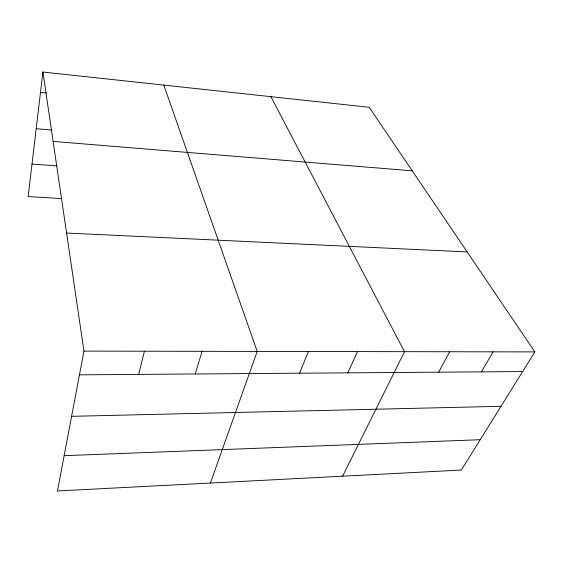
<?xml version="1.0" encoding="UTF-8"?>
<svg xmlns="http://www.w3.org/2000/svg" width="563" height="563" viewBox="0 0 563 563"><rect width="100%" height="100%" fill="white"/><g stroke="black" fill="none" stroke-linecap="round" stroke-linejoin="round"><path stroke-width="0.84" d="M42.908 72.029L83.957 351.108L57.454 490.971L461.35 470.049L534.85 351.91L369.229 107.287L42.908 72.029L28.15 196.564L61.761 198.591M138.674 374.402L144.409 351.221M195.234 373.987L202.096 351.319M210.393 483.047L257.207 351.418L163.77 85.09M299.607 373.213L308.39 351.509M347.843 372.854L357.449 351.601M342.621 476.199L404.508 351.678L270.894 96.66M438.654 372.185L449.689 351.762M481.442 371.869L493.104 351.84M64.14 455.685L480.225 439.71M71.6 416.324L501.014 406.303M79.46 374.838L522.626 371.566M83.957 351.108L534.85 351.91M66.589 233.033L467.149 251.921M32 164.079L57.053 165.895M53.112 141.404L412.25 170.828M36.194 128.709L51.81 130.06M40.494 92.381L46.595 92.994"/></g></svg>
